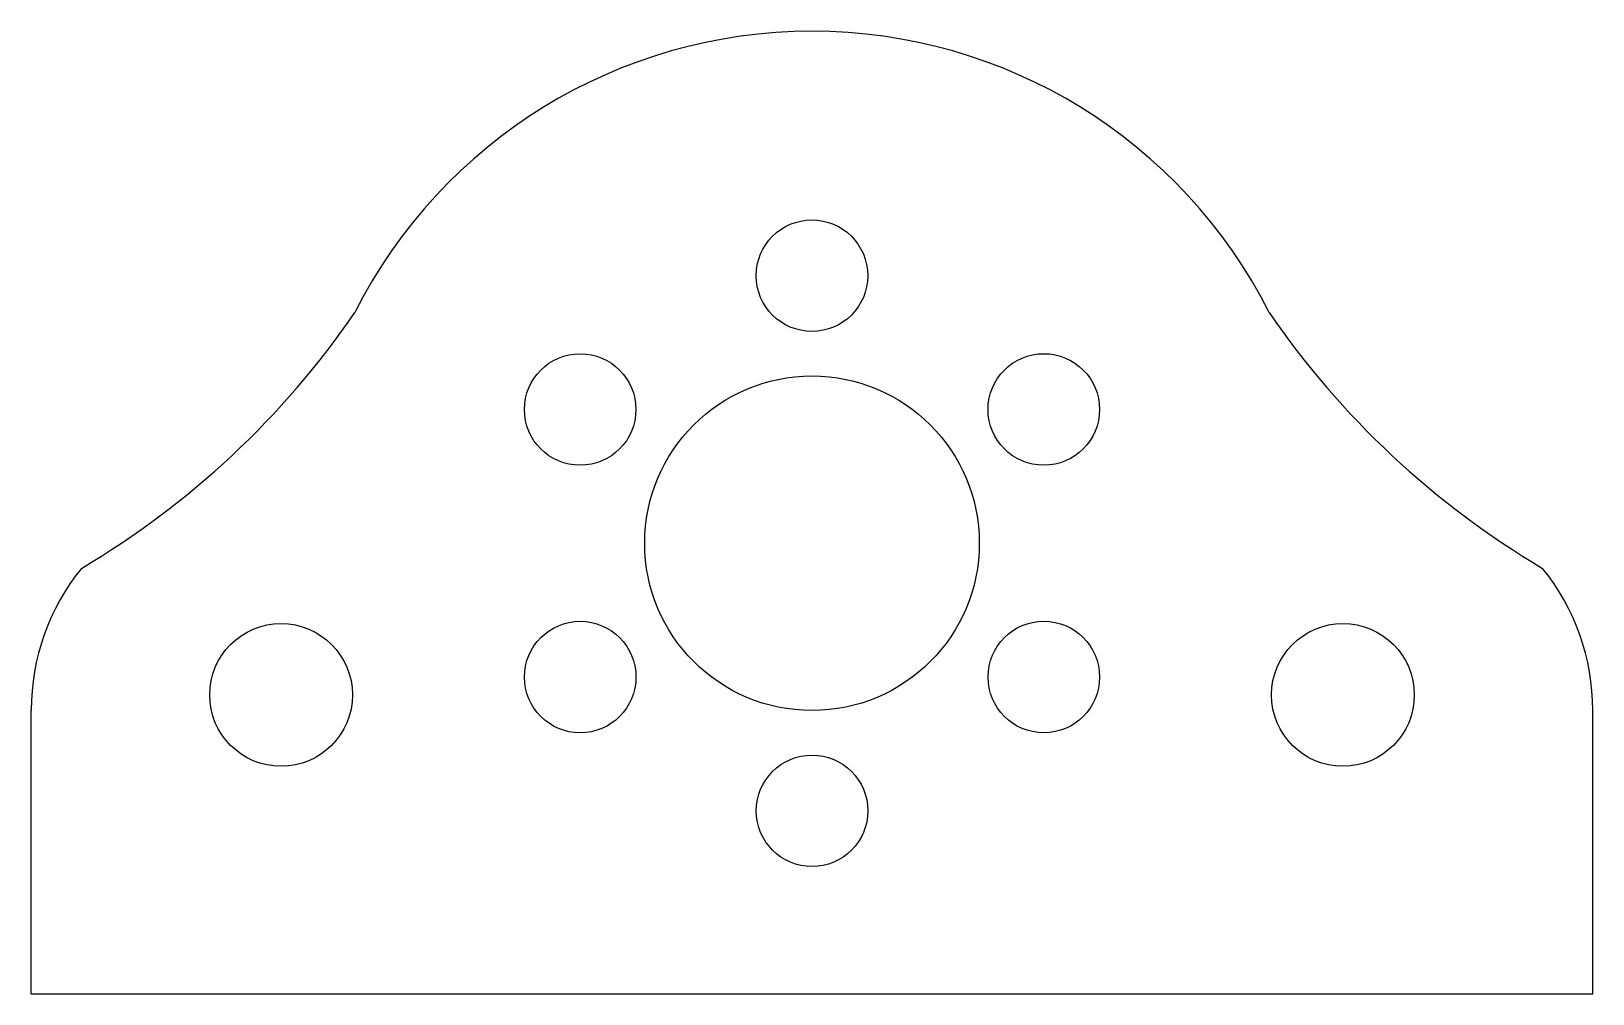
# Model space of a CAD drawing. Header units: millimetres. Extents: x -17.5 to 17.5, y -10.1 to 11.5.
import ezdxf

# ---------------------------------------------------------------- set-up
doc = ezdxf.new("R2010")
doc.units = ezdxf.units.MM

msp = doc.modelspace()

# ---------------------------------------------------------------- linework, layer by layer
at = {"color": 7, "linetype": 'Continuous', "lineweight": 25}
for p, q in [((-17.5, -10.1), (-17.5, -3.744)), ((17.5, -10.1), (17.5, -3.744)), ((-17.5, -10.1), (17.5, -10.1))]:
    msp.add_line(p, q, dxfattribs=at)
for centre, radius in [((-0.001, 5.999), 1.25), ((-5.196, 2.998), 1.25), ((5.195, 3), 1.25), ((0, 0), 3.75), ((5.196, -2.998), 1.25), ((-11.9, -3.4), 1.6), ((-5.195, -3), 1.25), ((11.9, -3.4), 1.6), ((0.001, -5.999), 1.25)]:
    msp.add_circle(centre, radius, dxfattribs=at)
for centre, radius, start, end in [((0, 0), 11.479, 26.784, 153.216), ((-26.273, 16.155), 19.428, 300.6273, 325.5768), ((26.273, 16.155), 19.428, 214.4232, 239.3727), ((-12.437, -3.744), 5.063, 141.0694, 180), ((12.437, -3.744), 5.063, 0, 38.9306)]:
    msp.add_arc(centre, radius, start, end, dxfattribs=at)

doc.saveas('drawing.dxf')
